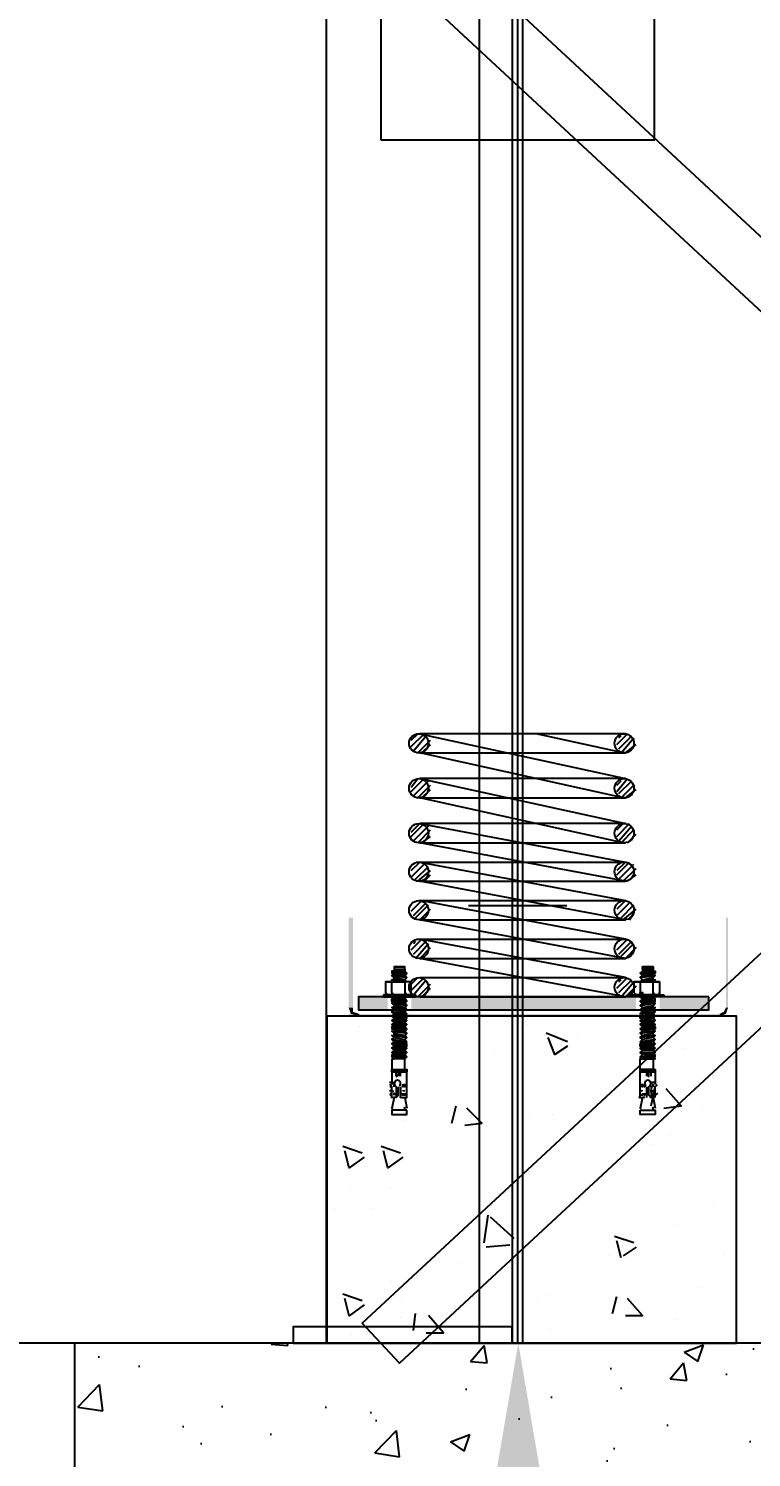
# Model space of a CAD drawing. Header units: millimetres. Extents: x -665 to 1025160, y -26028 to 4210.
# Drawn here: x 1329 to 1989, y -23920 to -22614 of the extents above; entities that cross this region are included whole.
import ezdxf

# ---------------------------------------------------------------- set-up
doc = ezdxf.new("R2010")
doc.units = ezdxf.units.MM
for name, color, linetype in [('$0$PDF_SAS_STB_Side', 7, 'Continuous'), ('$2$PDF_0', 7, 'Continuous'), ('AA_Rail', 7, 'Continuous'), ('S-BASE', 7, 'Continuous'), ('S-BRACE', 7, 'Continuous'), ('S-COLUMN', 7, 'Continuous'), ('S-PLATE', 7, 'Continuous')]:
    doc.layers.add(name, color=color, linetype=linetype)
doc.layers.add('AA_Datum', color=7, linetype='Continuous', plot=False)
doc.styles.add('Century Gothic$001H0', font='cent.shx')
doc.dimstyles.new('Copy of ISO-25', dxfattribs={"dimtxt": 250, "dimasz": 80, "dimexe": 1.25, "dimexo": 0.625, "dimtad": 1, "dimtxsty": 'Century Gothic$001H0', "dimblk": 'ARCHTICK', "dimcen": 2.5, "dimadec": 0, "dimazin": 0, "dimtfac": 1, "dimtmove": 0, "dimatfit": 3, "dimfxl": 1, "dimarcsym": 0})

# ---------------------------------------------------------------- blocks, each defined once
blk = doc.blocks.new('_ArchTick')
at = {"color": 0, "linetype": 'ByBlock', "const_width": 0.15}
blk.add_lwpolyline([(-0.5, -0.5), (0.5, 0.5)], dxfattribs=at)
blk = doc.blocks.new('*D99')
at = {"color": 0, "lineweight": -2, "transparency": 16777216}
for p, q in [((3250, -6315.4), (249.4, -6315.4)), ((250.6, -23815.4), (250.6, -6315.4)), ((3250, -23815.4), (249.4, -23815.4))]:
    blk.add_line(p, q, dxfattribs=at)
at = {"layer": 'Defpoints', "color": 0, "transparency": 16777216}
for p in [(250.6, -6315.4), (3250.6, -6315.4), (3250.6, -23815.4)]:
    blk.add_point(p, dxfattribs=at)
at = {"color": 0, "lineweight": -2, "transparency": 16777216, "xscale": 80, "yscale": 80, "zscale": 80}
for p, rotation in [((250.6, -6315.4), 90), ((250.6, -23815.4), 270)]:
    blk.add_blockref('_ArchTick', p, dxfattribs=dict(at, rotation=rotation))
at = {"color": 0, "transparency": 16777216, "insert": (125, -15065.4), "char_height": 250, "attachment_point": 5, "rotation": 90, "style": 'Century Gothic$001H0'}
blk.add_mtext('SHAFT TOTAL HEIGHT 17500', dxfattribs=at)

msp = doc.modelspace()

# ---------------------------------------------------------------- hatches: boundary and pattern name
at = {"layer": 'S-BASE'}
h = msp.add_hatch(dxfattribs=at)
h.set_pattern_fill('AR-CONC', color=256, scale=25, style=0)
h.set_pattern_definition([(50, (2390.77, -23514), (182.185, -15.94), [19.05, -209.55]), (355, (2390.77, -23514), (-35.243, 191.057), [15.24, -167.64]), (100.451, (2405.95, -23515.33), (146.94, 175.118), [16.19, -178.09]), (46.184, (2390.77, -23463.2), (271.08, -42.042), [28.575, -314.325]), (96.636, (2413.36, -23466.7), (237.404, 247.426), [24.285, -267.136]), (351.184, (2390.77, -23463.2), (237.404, 247.426), [22.86, -251.46]), (21, (2416.17, -23475.9), (151.614, -102.265), [19.05, -209.55]), (326, (2416.17, -23475.9), (61.802, 184.188), [15.24, -167.64]), (71.451, (2428.8, -23484.43), (213.416, 81.923), [16.19, -178.09]), (37.5, (2390.77, -23514.004), (3.0886, 84.555), [0, -165.608, 0, -170.18, 0, -168.275]), (7.5, (2390.77, -23514), (66.82, 100.1806), [0, -97.028, 0, -161.798, 0, -64.135]), (327.5, (2334.13, -23514.004), (135.5906, -5.7287), [0, -63.5, 0, -198.12, 0, -262.89]), (317.5, (2308.73, -23514), (148.129, 25.426), [0, -82.55, 0, -131.572, 0, -186.69])])
h.paths.add_polyline_path([(1370.625, -24065.42), (3330.625, -24065.42), (3330.625, -23815.42), (1370.625, -23815.42)], flags=0)

# ---------------------------------------------------------------- linework, layer by layer
at = {"layer": '$0$PDF_SAS_STB_Side', "lineweight": 25}
for points in [[(1672.537, -23473.451), (1672.537, -23471.495), (1662.759, -23471.495), (1662.759, -23473.451)], [(1889.617, -23473.451), (1889.617, -23471.495), (1899.396, -23471.495), (1899.396, -23473.451)], [(1660.803, -23494.963), (1660.803, -23485.185), (1662.759, -23485.185), (1664.714, -23485.185), (1666.67, -23485.185), (1668.626, -23485.185), (1670.581, -23485.185), (1672.537, -23485.185), (1672.537, -23494.963), (1672.537, -23496.919), (1670.581, -23496.919), (1668.626, -23496.919), (1666.67, -23496.919), (1664.714, -23496.919), (1662.759, -23496.919)], [(1899.396, -23494.963), (1899.396, -23485.185), (1897.44, -23485.185), (1895.484, -23485.185), (1893.529, -23485.185), (1891.573, -23485.185), (1889.617, -23485.185), (1887.662, -23485.185), (1887.662, -23494.963), (1889.617, -23494.963), (1889.617, -23496.919), (1891.573, -23496.919), (1893.529, -23496.919), (1895.484, -23496.919), (1897.44, -23496.919), (1899.396, -23496.919)], [(1652.98, -23496.919), (1652.98, -23498.875), (1682.315, -23498.875), (1682.315, -23496.919)], [(1909.174, -23496.919), (1909.174, -23498.875), (1879.839, -23498.875), (1879.839, -23496.919)], [(1893.529, -23498.875), (1887.662, -23498.875)], [(1674.493, -23518.431), (1674.493, -23516.476), (1660.803, -23516.476)], [(1887.662, -23518.431), (1887.662, -23516.476), (1901.351, -23516.476)], [(1662.759, -23532.121), (1672.537, -23534.077), (1674.493, -23532.121), (1660.803, -23530.166)], [(1899.396, -23532.121), (1889.617, -23534.077), (1887.662, -23532.121), (1901.351, -23530.166)], [(1674.493, -23543.855), (1674.493, -23541.9), (1660.803, -23541.9)], [(1660.803, -23551.678), (1662.759, -23551.678), (1672.537, -23551.678), (1674.493, -23549.722), (1660.803, -23549.722), (1662.759, -23551.678), (1672.537, -23551.678), (1674.493, -23553.634)], [(1887.662, -23543.855), (1887.662, -23541.9), (1901.351, -23541.9)], [(1901.351, -23551.678), (1899.396, -23551.678), (1889.617, -23551.678), (1887.662, -23549.722), (1901.351, -23549.722), (1899.396, -23551.678), (1889.617, -23551.678), (1887.662, -23553.634)], [(1660.803, -23555.589), (1660.803, -23565.368), (1674.493, -23565.368), (1674.493, -23567.323), (1660.803, -23567.323), (1660.803, -23565.368), (1672.537, -23565.368), (1672.537, -23555.589)], [(1887.662, -23567.323), (1887.662, -23565.368), (1901.351, -23565.368), (1901.351, -23567.323)], [(1674.493, -23602.526), (1660.803, -23602.526), (1660.803, -23606.437), (1674.493, -23606.437)], [(1887.662, -23602.526), (1901.351, -23602.526), (1901.351, -23606.437), (1887.662, -23606.437)]]:
    msp.add_lwpolyline(points, close=True, dxfattribs=at)
for points in [[(1662.759, -23471.495), (1672.537, -23471.495)], [(1662.759, -23471.495), (1662.759, -23471.495)], [(1672.537, -23471.495), (1672.537, -23471.495)], [(1899.396, -23471.495), (1889.617, -23471.495)], [(1889.617, -23471.495), (1889.617, -23471.495)], [(1899.396, -23471.495), (1899.396, -23471.495)], [(1678.404, -23494.963), (1678.404, -23485.185), (1656.892, -23485.185), (1654.936, -23485.185), (1656.892, -23485.185), (1658.847, -23485.185), (1660.803, -23485.185), (1660.803, -23483.229), (1674.493, -23485.185), (1672.537, -23483.229), (1662.759, -23483.229), (1662.759, -23481.274)], [(1654.936, -23485.185), (1654.936, -23494.963)], [(1654.936, -23485.185), (1654.936, -23485.185)], [(1662.759, -23473.451), (1662.759, -23475.407), (1660.803, -23475.407), (1660.803, -23477.362), (1674.493, -23477.362), (1660.803, -23475.407)], [(1672.537, -23473.451), (1672.537, -23475.407), (1674.493, -23477.362), (1660.803, -23477.362), (1662.759, -23479.318), (1660.803, -23479.318)], [(1674.493, -23481.274), (1672.537, -23483.229), (1662.759, -23481.274), (1660.803, -23479.318), (1674.493, -23481.274), (1672.537, -23479.318), (1662.759, -23479.318), (1672.537, -23479.318), (1674.493, -23477.362)], [(1660.803, -23479.318), (1674.493, -23481.274), (1660.803, -23479.318)], [(1660.803, -23479.318), (1660.803, -23479.318)], [(1660.803, -23483.229), (1674.493, -23485.185), (1660.803, -23483.229)], [(1660.803, -23483.229), (1660.803, -23483.229)], [(1662.759, -23483.229), (1660.803, -23483.229)], [(1662.759, -23475.407), (1672.537, -23475.407), (1662.759, -23475.407)], [(1662.759, -23479.318), (1662.759, -23479.318)], [(1672.537, -23475.407), (1672.537, -23475.407)], [(1672.537, -23479.318), (1672.537, -23479.318)], [(1672.537, -23483.229), (1672.537, -23483.229)], [(1678.404, -23485.185), (1676.448, -23485.185), (1674.493, -23485.185), (1672.537, -23485.185)], [(1672.537, -23485.185), (1672.537, -23485.185)], [(1674.493, -23477.362), (1674.493, -23477.362)], [(1674.493, -23481.274), (1674.493, -23481.274)], [(1674.493, -23485.185), (1674.493, -23485.185)], [(1674.493, -23485.185), (1674.493, -23485.185)], [(1678.404, -23485.185), (1678.404, -23485.185)], [(1887.662, -23485.185), (1885.706, -23485.185), (1883.75, -23485.185), (1881.795, -23485.185), (1883.75, -23485.185), (1905.263, -23485.185), (1905.263, -23494.963)], [(1881.795, -23485.185), (1881.795, -23494.963)], [(1881.795, -23485.185), (1881.795, -23485.185)], [(1899.396, -23473.451), (1899.396, -23475.407), (1901.351, -23475.407), (1901.351, -23477.362), (1887.662, -23477.362), (1901.351, -23475.407)], [(1889.617, -23473.451), (1889.617, -23475.407), (1887.662, -23477.362), (1901.351, -23477.362), (1899.396, -23479.318), (1901.351, -23479.318)], [(1887.662, -23477.362), (1887.662, -23477.362)], [(1887.662, -23481.274), (1889.617, -23483.229), (1899.396, -23481.274), (1901.351, -23479.318), (1887.662, -23481.274), (1889.617, -23479.318), (1899.396, -23479.318), (1889.617, -23479.318), (1887.662, -23477.362)], [(1901.351, -23479.318), (1887.662, -23481.274), (1901.351, -23479.318)], [(1905.263, -23485.185), (1903.307, -23485.185), (1901.351, -23485.185), (1899.396, -23485.185), (1901.351, -23483.229), (1887.662, -23485.185), (1889.617, -23483.229), (1899.396, -23483.229), (1899.396, -23481.274)], [(1887.662, -23481.274), (1887.662, -23481.274)], [(1901.351, -23483.229), (1887.662, -23485.185), (1901.351, -23483.229)], [(1887.662, -23485.185), (1887.662, -23485.185)], [(1887.662, -23485.185), (1887.662, -23485.185)], [(1899.396, -23475.407), (1889.617, -23475.407), (1899.396, -23475.407)], [(1889.617, -23475.407), (1889.617, -23475.407)], [(1889.617, -23479.318), (1889.617, -23479.318)], [(1889.617, -23483.229), (1889.617, -23483.229)], [(1899.396, -23479.318), (1899.396, -23479.318)], [(1899.396, -23483.229), (1901.351, -23483.229)], [(1901.351, -23479.318), (1901.351, -23479.318)], [(1901.351, -23483.229), (1901.351, -23483.229)], [(1905.263, -23485.185), (1905.263, -23485.185)], [(1660.803, -23494.963), (1660.803, -23496.919), (1658.847, -23496.919), (1656.892, -23496.919), (1654.936, -23494.963), (1656.892, -23496.919), (1678.404, -23496.919), (1678.404, -23494.963), (1678.404, -23496.919), (1676.448, -23496.919), (1674.493, -23496.919), (1672.537, -23494.963)], [(1654.936, -23494.963), (1654.936, -23494.963)], [(1678.404, -23494.963), (1678.404, -23494.963)], [(1899.396, -23494.963), (1901.351, -23496.919), (1903.307, -23496.919), (1905.263, -23496.919), (1905.263, -23494.963), (1905.263, -23496.919), (1883.75, -23496.919), (1881.795, -23494.963), (1883.75, -23496.919), (1885.706, -23496.919), (1887.662, -23496.919), (1887.662, -23494.963)], [(1881.795, -23494.963), (1881.795, -23494.963)], [(1905.263, -23494.963), (1905.263, -23494.963)], [(1660.803, -23504.742), (1662.759, -23504.742), (1660.803, -23502.786), (1674.493, -23502.786), (1672.537, -23500.83), (1662.759, -23500.83), (1672.537, -23500.83), (1674.493, -23498.875), (1668.626, -23498.875), (1674.493, -23498.875), (1672.537, -23498.875)], [(1660.803, -23500.83), (1674.493, -23502.786), (1660.803, -23502.786), (1660.803, -23500.83), (1662.759, -23500.83), (1660.803, -23498.875)], [(1674.493, -23506.697), (1672.537, -23508.653), (1662.759, -23506.697), (1660.803, -23504.742), (1674.493, -23506.697), (1672.537, -23504.742), (1662.759, -23504.742), (1672.537, -23504.742), (1674.493, -23502.786)], [(1660.803, -23504.742), (1674.493, -23506.697), (1660.803, -23504.742)], [(1660.803, -23504.742), (1660.803, -23504.742)], [(1660.803, -23512.564), (1662.759, -23510.609), (1660.803, -23508.653), (1674.493, -23510.609), (1672.537, -23508.653), (1662.759, -23508.653), (1662.759, -23506.697)], [(1660.803, -23508.653), (1674.493, -23510.609), (1660.803, -23508.653)], [(1660.803, -23508.653), (1660.803, -23508.653)], [(1662.759, -23508.653), (1660.803, -23508.653)], [(1660.803, -23516.476), (1662.759, -23514.52), (1660.803, -23512.564), (1674.493, -23514.52), (1672.537, -23512.564), (1662.759, -23510.609), (1672.537, -23512.564), (1674.493, -23510.609)], [(1662.759, -23504.742), (1662.759, -23504.742)], [(1662.759, -23510.609), (1662.759, -23510.609)], [(1672.537, -23500.83), (1672.537, -23500.83)], [(1672.537, -23504.742), (1672.537, -23504.742)], [(1672.537, -23508.653), (1672.537, -23508.653)], [(1674.493, -23502.786), (1674.493, -23502.786)], [(1674.493, -23506.697), (1674.493, -23506.697)], [(1674.493, -23510.609), (1674.493, -23510.609)], [(1901.351, -23500.83), (1887.662, -23502.786), (1901.351, -23502.786), (1901.351, -23500.83), (1899.396, -23500.83), (1901.351, -23498.875)], [(1901.351, -23504.742), (1899.396, -23504.742), (1901.351, -23502.786), (1887.662, -23502.786), (1889.617, -23500.83), (1899.396, -23500.83), (1889.617, -23500.83), (1887.662, -23498.875)], [(1887.662, -23502.786), (1887.662, -23502.786)], [(1887.662, -23506.697), (1889.617, -23508.653), (1899.396, -23506.697), (1901.351, -23504.742), (1887.662, -23506.697), (1889.617, -23504.742), (1899.396, -23504.742), (1889.617, -23504.742), (1887.662, -23502.786)], [(1901.351, -23504.742), (1887.662, -23506.697), (1901.351, -23504.742)], [(1887.662, -23506.697), (1887.662, -23506.697)], [(1901.351, -23512.564), (1899.396, -23510.609), (1901.351, -23508.653), (1887.662, -23510.609), (1889.617, -23508.653), (1899.396, -23508.653), (1899.396, -23506.697)], [(1901.351, -23508.653), (1887.662, -23510.609), (1901.351, -23508.653)], [(1887.662, -23510.609), (1887.662, -23510.609)], [(1901.351, -23516.476), (1899.396, -23514.52), (1901.351, -23512.564), (1887.662, -23514.52), (1889.617, -23512.564), (1899.396, -23510.609), (1889.617, -23512.564), (1887.662, -23510.609)], [(1889.617, -23500.83), (1889.617, -23500.83)], [(1889.617, -23504.742), (1889.617, -23504.742)], [(1889.617, -23508.653), (1889.617, -23508.653)], [(1899.396, -23504.742), (1899.396, -23504.742)], [(1899.396, -23508.653), (1901.351, -23508.653)], [(1899.396, -23510.609), (1899.396, -23510.609)], [(1901.351, -23504.742), (1901.351, -23504.742)], [(1901.351, -23508.653), (1901.351, -23508.653)], [(1660.803, -23512.564), (1674.493, -23514.52), (1660.803, -23512.564)], [(1660.803, -23512.564), (1660.803, -23512.564)], [(1660.803, -23516.476), (1660.803, -23516.476)], [(1660.803, -23520.387), (1662.759, -23518.431), (1672.537, -23518.431), (1674.493, -23518.431), (1660.803, -23516.476), (1662.759, -23518.431), (1672.537, -23520.387), (1672.537, -23518.431)], [(1660.803, -23520.387), (1674.493, -23520.387), (1660.803, -23520.387)], [(1660.803, -23520.387), (1660.803, -23520.387)], [(1672.537, -23520.387), (1674.493, -23520.387), (1660.803, -23520.387), (1662.759, -23522.343), (1660.803, -23524.298)], [(1674.493, -23524.298), (1672.537, -23526.254), (1662.759, -23526.254), (1672.537, -23526.254), (1674.493, -23528.21), (1660.803, -23526.254), (1662.759, -23526.254), (1660.803, -23524.298), (1674.493, -23524.298), (1672.537, -23522.343), (1662.759, -23522.343), (1672.537, -23522.343), (1674.493, -23520.387)], [(1660.803, -23524.298), (1674.493, -23524.298), (1660.803, -23524.298)], [(1660.803, -23524.298), (1660.803, -23524.298)], [(1672.537, -23514.52), (1672.537, -23516.476), (1662.759, -23514.52), (1672.537, -23514.52), (1674.493, -23514.52)], [(1662.759, -23514.52), (1662.759, -23514.52)], [(1662.759, -23518.431), (1662.759, -23518.431)], [(1662.759, -23522.343), (1662.759, -23522.343)], [(1672.537, -23512.564), (1672.537, -23512.564)], [(1672.537, -23516.476), (1674.493, -23516.476)], [(1672.537, -23522.343), (1672.537, -23522.343)], [(1674.493, -23514.52), (1674.493, -23514.52)], [(1674.493, -23520.387), (1674.493, -23520.387)], [(1674.493, -23524.298), (1674.493, -23524.298)], [(1901.351, -23512.564), (1887.662, -23514.52), (1901.351, -23512.564)], [(1887.662, -23514.52), (1887.662, -23514.52)], [(1889.617, -23514.52), (1889.617, -23516.476), (1899.396, -23514.52), (1889.617, -23514.52), (1887.662, -23514.52)], [(1889.617, -23516.476), (1887.662, -23516.476)], [(1901.351, -23520.387), (1899.396, -23518.431), (1889.617, -23518.431), (1887.662, -23518.431), (1901.351, -23516.476), (1899.396, -23518.431), (1889.617, -23520.387), (1889.617, -23518.431)], [(1901.351, -23520.387), (1887.662, -23520.387), (1901.351, -23520.387)], [(1887.662, -23520.387), (1887.662, -23520.387)], [(1889.617, -23520.387), (1887.662, -23520.387), (1901.351, -23520.387), (1899.396, -23522.343), (1901.351, -23524.298)], [(1887.662, -23524.298), (1889.617, -23526.254), (1899.396, -23526.254), (1889.617, -23526.254), (1887.662, -23528.21), (1901.351, -23526.254), (1899.396, -23526.254), (1901.351, -23524.298), (1887.662, -23524.298), (1889.617, -23522.343), (1899.396, -23522.343), (1889.617, -23522.343), (1887.662, -23520.387)], [(1901.351, -23524.298), (1887.662, -23524.298), (1901.351, -23524.298)], [(1887.662, -23524.298), (1887.662, -23524.298)], [(1889.617, -23512.564), (1889.617, -23512.564)], [(1889.617, -23522.343), (1889.617, -23522.343)], [(1899.396, -23514.52), (1899.396, -23514.52)], [(1899.396, -23518.431), (1899.396, -23518.431)], [(1899.396, -23522.343), (1899.396, -23522.343)], [(1901.351, -23512.564), (1901.351, -23512.564)], [(1901.351, -23516.476), (1901.351, -23516.476)], [(1901.351, -23520.387), (1901.351, -23520.387)], [(1901.351, -23524.298), (1901.351, -23524.298)], [(1660.803, -23526.254), (1660.803, -23528.21), (1674.493, -23528.21), (1660.803, -23528.21), (1662.759, -23528.21), (1672.537, -23530.166), (1674.493, -23528.21)], [(1660.803, -23530.166), (1662.759, -23530.166), (1662.759, -23528.21)], [(1674.493, -23532.121), (1660.803, -23530.166), (1674.493, -23532.121), (1672.537, -23530.166), (1662.759, -23530.166)], [(1660.803, -23530.166), (1660.803, -23530.166)], [(1660.803, -23534.077), (1662.759, -23534.077), (1662.759, -23532.121)], [(1674.493, -23536.033), (1660.803, -23534.077), (1674.493, -23536.033), (1672.537, -23534.077), (1662.759, -23534.077)], [(1660.803, -23534.077), (1660.803, -23534.077)], [(1660.803, -23537.988), (1662.759, -23536.033), (1672.537, -23537.988), (1674.493, -23536.033), (1660.803, -23534.077), (1662.759, -23536.033), (1672.537, -23537.988), (1674.493, -23539.944), (1660.803, -23537.988), (1674.493, -23539.944)], [(1660.803, -23537.988), (1660.803, -23537.988)], [(1660.803, -23541.9), (1662.759, -23539.944), (1672.537, -23539.944), (1674.493, -23539.944), (1660.803, -23537.988), (1662.759, -23539.944), (1672.537, -23541.9), (1672.537, -23539.944)], [(1672.537, -23526.254), (1672.537, -23526.254)], [(1672.537, -23530.166), (1672.537, -23530.166)], [(1672.537, -23534.077), (1672.537, -23534.077)], [(1674.493, -23528.21), (1674.493, -23528.21)], [(1901.351, -23526.254), (1901.351, -23528.21), (1887.662, -23528.21), (1901.351, -23528.21), (1899.396, -23528.21), (1889.617, -23530.166), (1887.662, -23528.21)], [(1887.662, -23528.21), (1887.662, -23528.21)], [(1887.662, -23532.121), (1901.351, -23530.166), (1887.662, -23532.121), (1889.617, -23530.166), (1899.396, -23530.166)], [(1887.662, -23536.033), (1901.351, -23534.077), (1887.662, -23536.033), (1889.617, -23534.077), (1899.396, -23534.077)], [(1901.351, -23537.988), (1899.396, -23536.033), (1889.617, -23537.988), (1887.662, -23536.033), (1901.351, -23534.077), (1899.396, -23536.033), (1889.617, -23537.988), (1887.662, -23539.944), (1901.351, -23537.988), (1887.662, -23539.944)], [(1901.351, -23541.9), (1899.396, -23539.944), (1889.617, -23539.944), (1887.662, -23539.944), (1901.351, -23537.988), (1899.396, -23539.944), (1889.617, -23541.9), (1889.617, -23539.944)], [(1889.617, -23526.254), (1889.617, -23526.254)], [(1889.617, -23530.166), (1889.617, -23530.166)], [(1889.617, -23534.077), (1889.617, -23534.077)], [(1901.351, -23530.166), (1899.396, -23530.166), (1899.396, -23528.21)], [(1901.351, -23534.077), (1899.396, -23534.077), (1899.396, -23532.121)], [(1901.351, -23530.166), (1901.351, -23530.166)], [(1901.351, -23534.077), (1901.351, -23534.077)], [(1901.351, -23537.988), (1901.351, -23537.988)], [(1660.803, -23541.9), (1660.803, -23541.9)], [(1660.803, -23545.811), (1662.759, -23543.855), (1672.537, -23543.855), (1674.493, -23543.855), (1660.803, -23541.9), (1662.759, -23543.855), (1672.537, -23545.811), (1672.537, -23543.855)], [(1672.537, -23545.811), (1674.493, -23545.811), (1660.803, -23545.811), (1674.493, -23545.811)], [(1660.803, -23545.811), (1660.803, -23545.811)], [(1660.803, -23549.722), (1662.759, -23547.767), (1672.537, -23547.767), (1674.493, -23545.811), (1660.803, -23545.811), (1662.759, -23547.767), (1672.537, -23547.767), (1674.493, -23549.722), (1660.803, -23549.722), (1674.493, -23549.722)], [(1660.803, -23549.722), (1660.803, -23549.722)], [(1672.537, -23541.9), (1674.493, -23541.9)], [(1889.617, -23541.9), (1887.662, -23541.9)], [(1901.351, -23545.811), (1899.396, -23543.855), (1889.617, -23543.855), (1887.662, -23543.855), (1901.351, -23541.9), (1899.396, -23543.855), (1889.617, -23545.811), (1889.617, -23543.855)], [(1889.617, -23545.811), (1887.662, -23545.811), (1901.351, -23545.811), (1887.662, -23545.811)], [(1901.351, -23549.722), (1899.396, -23547.767), (1889.617, -23547.767), (1887.662, -23545.811), (1901.351, -23545.811), (1899.396, -23547.767), (1889.617, -23547.767), (1887.662, -23549.722), (1901.351, -23549.722), (1887.662, -23549.722)], [(1901.351, -23541.9), (1901.351, -23541.9)], [(1901.351, -23545.811), (1901.351, -23545.811)], [(1901.351, -23549.722), (1901.351, -23549.722)], [(1660.803, -23551.678), (1660.803, -23553.634), (1674.493, -23553.634), (1660.803, -23553.634), (1662.759, -23553.634), (1672.537, -23555.589), (1674.493, -23553.634)], [(1660.803, -23555.589), (1662.759, -23555.589), (1662.759, -23553.634)], [(1672.537, -23555.589), (1662.759, -23555.589)], [(1672.537, -23555.589), (1672.537, -23555.589)], [(1672.537, -23555.589), (1672.537, -23555.589)], [(1674.493, -23553.634), (1674.493, -23553.634)], [(1887.662, -23555.589), (1889.617, -23555.589), (1899.396, -23555.589), (1899.396, -23565.368), (1887.662, -23565.368), (1887.662, -23555.589), (1901.351, -23555.589), (1899.396, -23555.589), (1899.396, -23553.634), (1901.351, -23553.634), (1887.662, -23553.634), (1901.351, -23553.634), (1901.351, -23551.678)], [(1887.662, -23553.634), (1887.662, -23553.634)], [(1899.396, -23553.634), (1889.617, -23555.589), (1887.662, -23553.634)], [(1889.617, -23555.589), (1889.617, -23555.589)], [(1672.537, -23567.323), (1662.759, -23567.323)], [(1664.714, -23571.235), (1664.714, -23567.323)], [(1666.67, -23571.235), (1666.67, -23567.323)], [(1666.67, -23571.235), (1666.67, -23571.235)], [(1668.626, -23571.235), (1668.626, -23567.323)], [(1887.662, -23590.792), (1887.662, -23567.323), (1901.351, -23567.323), (1887.662, -23567.323), (1901.351, -23567.323), (1887.662, -23567.323)], [(1889.617, -23567.323), (1899.396, -23567.323)], [(1893.529, -23571.235), (1893.529, -23567.323)], [(1895.484, -23571.235), (1895.484, -23567.323)], [(1895.484, -23571.235), (1895.484, -23571.235)], [(1897.44, -23571.235), (1897.44, -23567.323)], [(1660.803, -23590.792), (1660.803, -23586.88), (1660.803, -23581.013), (1658.847, -23579.057)], [(1662.759, -23581.013), (1662.759, -23579.057), (1662.759, -23581.013)], [(1662.759, -23579.057), (1662.759, -23579.057)], [(1662.759, -23588.836), (1662.759, -23586.88), (1662.759, -23588.836)], [(1662.759, -23586.88), (1662.759, -23586.88)], [(1670.581, -23579.057), (1670.581, -23581.013), (1670.581, -23579.057)], [(1670.581, -23586.88), (1670.581, -23588.836), (1670.581, -23586.88)], [(1891.573, -23579.057), (1891.573, -23581.013), (1891.573, -23579.057)], [(1891.573, -23586.88), (1891.573, -23588.836), (1891.573, -23586.88)], [(1893.529, -23590.792), (1893.529, -23588.836), (1893.529, -23581.013)], [(1899.396, -23581.013), (1899.396, -23579.057), (1899.396, -23581.013)], [(1899.396, -23579.057), (1899.396, -23579.057)], [(1899.396, -23588.836), (1899.396, -23586.88), (1899.396, -23588.836)], [(1899.396, -23586.88), (1899.396, -23586.88)], [(1901.351, -23590.792), (1901.351, -23586.88), (1901.351, -23581.013), (1903.307, -23579.057)], [(1903.307, -23586.88), (1901.351, -23588.836)], [(1662.759, -23590.792), (1660.803, -23600.57)], [(1660.803, -23590.792), (1660.803, -23590.792)], [(1664.714, -23590.792), (1664.714, -23590.792)], [(1672.537, -23590.792), (1674.493, -23600.57)], [(1889.617, -23590.792), (1887.662, -23600.57)], [(1897.44, -23590.792), (1897.44, -23590.792)], [(1899.396, -23590.792), (1901.351, -23600.57)], [(1901.351, -23590.792), (1901.351, -23590.792)], [(1660.803, -23606.437), (1674.493, -23606.437)], [(1901.351, -23606.437), (1887.662, -23606.437)]]:
    msp.add_lwpolyline(points, dxfattribs=at)
for points in [[(1659.402, -23577.115, -0.08335919), (1661.819, -23577.399, 0.12332508), (1658.5, -23577.231)], [(1668.626, -23581.013), (1668.626, -23588.836), (1668.316, -23590.472, 0.09143887), (1674.493, -23590.792), (1674.493, -23567.323), (1660.803, -23567.323), (1674.493, -23567.323), (1660.803, -23567.323), (1674.493, -23567.323)], [(1664.611, -23575.352, 0.62428567), (1664.714, -23581.013), (1664.714, -23588.836), (1664.714, -23590.792), (1666.67, -23588.836), (1666.67, -23581.013)], [(1899.295, -23581.147, 0.18125527), (1897.44, -23581.013), (1897.44, -23588.836), (1897.44, -23590.792), (1895.484, -23588.836), (1895.484, -23581.013, 0.62506625), (1895.587, -23575.351)], [(1901.699, -23577.231, 0.1232303), (1898.379, -23577.4, 0.08406634), (1896.572, -23577.355)], [(1659.402, -23584.937, -0.08335919), (1661.819, -23585.222, 0.12332508), (1658.5, -23585.054)], [(1658.847, -23586.88), (1660.803, -23588.836, 0.18133415), (1658.946, -23588.969)], [(1670.505, -23579.253, -0.18506494), (1672.537, -23579.057), (1672.537, -23581.013, 0.18506494), (1670.505, -23581.209)], [(1672.537, -23586.88), (1672.537, -23588.836, 0.18506494), (1670.505, -23589.031)], [(1887.586, -23579.253, -0.18523677), (1889.617, -23579.057), (1889.617, -23581.013, 0.18523677), (1887.586, -23581.209)], [(1889.617, -23586.88), (1889.617, -23588.836, 0.18523677), (1887.586, -23589.031)], [(1901.699, -23585.054, 0.1232303), (1898.379, -23585.222, 0.08406634), (1896.572, -23585.178)]]:
    msp.add_lwpolyline(points, format="xyb", dxfattribs=at)
for centre, radius, start, end in [((1665.694, -23578.082), 2.93, 311.819086, 228.180914), ((1667.641, -23570.259), 2.927, 173.938928, 219.891625), ((1894.509, -23578.081), 2.931, 311.790852, 228.209148), ((1892.549, -23570.256), 2.935, 320.175957, 5.99349), ((1659.823, -23583.944), 2.931, 66.285309, 107.397302), ((1671.559, -23587.87), 2.945, 69.030369, 110.969631), ((1888.639, -23587.865), 2.94, 69.011331, 110.988669), ((1898.419, -23591.769), 2.933, 72.611448, 113.705941), ((1661.781, -23583.935), 6.856, 252.554789, 287.445211), ((1673.458, -23601.557), 12.655, 169.914128, 179.953535), ((1660.085, -23601.54), 12.452, 359.964328, 10.168009), ((1888.639, -23574.184), 16.607, 260.328357, 281.268247), ((1900.314, -23601.546), 12.653, 169.964086, 180.00438), ((1898.418, -23583.948), 6.843, 252.538428, 287.461572), ((1886.759, -23601.545), 12.637, 359.988998, 10.042536)]:
    msp.add_arc(centre, radius, start, end, dxfattribs=at)
at = {"layer": '$2$PDF_0', "lineweight": 25}
for points in [[(1678.404, -23264.193), (1684.271, -23258.326)], [(1678.404, -23270.06), (1678.404, -23270.06), (1690.138, -23258.326)], [(1680.36, -23273.972), (1692.094, -23260.282)], [(1873.972, -23258.326), (1686.227, -23258.326), (1873.972, -23299.396), (1686.227, -23299.396), (1873.972, -23340.465), (1686.227, -23340.465)], [(1872.016, -23275.927), (1792.392, -23258.326)], [(1866.149, -23268.105), (1875.928, -23258.326)], [(1868.105, -23262.238), (1870.061, -23260.282)], [(1868.105, -23272.016), (1879.839, -23260.282)], [(1870.061, -23275.927), (1881.795, -23262.238)], [(1684.271, -23275.927), (1696.005, -23264.193)], [(1872.016, -23316.997), (1686.227, -23275.927), (1873.972, -23275.927), (1883.75, -23268.105)], [(1688.183, -23275.927), (1696.005, -23268.105)], [(1678.404, -23307.218), (1684.271, -23299.396)], [(1678.404, -23311.13), (1690.138, -23299.396)], [(1680.36, -23315.041), (1694.05, -23301.351)], [(1866.149, -23311.13), (1875.928, -23299.396)], [(1866.149, -23305.263), (1870.061, -23301.351)], [(1868.105, -23313.085), (1879.839, -23301.351)], [(1684.271, -23316.997), (1696.005, -23305.263)], [(1872.016, -23358.066), (1686.227, -23316.997), (1873.972, -23316.997), (1883.75, -23309.174)], [(1688.183, -23316.997), (1696.005, -23309.174)], [(1870.061, -23316.997), (1881.795, -23305.263)], [(1678.404, -23348.287), (1686.227, -23340.465), (1873.972, -23375.667), (1866.149, -23383.49)], [(1678.404, -23352.199), (1690.138, -23340.465)], [(1866.149, -23346.332), (1872.016, -23340.465)], [(1866.149, -23352.199), (1877.883, -23340.465)], [(1680.36, -23356.11), (1694.05, -23342.42)], [(1684.271, -23358.066), (1696.005, -23346.332)], [(1688.183, -23358.066), (1696.005, -23352.199)], [(1868.105, -23356.11), (1879.839, -23342.42)], [(1870.061, -23358.066), (1881.795, -23346.332)], [(1875.928, -23358.066), (1883.75, -23350.243)], [(1686.227, -23428.47), (1873.972, -23428.47), (1686.227, -23393.268), (1873.972, -23393.268), (1686.227, -23358.066), (1873.972, -23358.066)], [(1678.404, -23383.49), (1686.227, -23375.667), (1873.972, -23410.869), (1866.149, -23418.692)], [(1678.404, -23389.357), (1690.138, -23377.623)], [(1682.315, -23391.312), (1694.05, -23379.578)], [(1686.227, -23375.667), (1873.972, -23375.667)], [(1866.149, -23387.401), (1877.883, -23375.667)], [(1868.105, -23391.312), (1881.795, -23377.623)], [(1684.271, -23393.268), (1696.005, -23383.49)], [(1690.138, -23393.268), (1696.005, -23387.401)], [(1872.016, -23393.268), (1883.75, -23381.534)], [(1875.928, -23393.268), (1883.75, -23387.401)], [(1678.404, -23420.648), (1688.183, -23410.869)], [(1680.36, -23424.559), (1692.094, -23412.825)], [(1682.315, -23426.515), (1694.05, -23414.781)], [(1686.227, -23481.274), (1873.972, -23481.274), (1686.227, -23446.071), (1873.972, -23446.071), (1686.227, -23410.869), (1873.972, -23410.869)], [(1883.75, -23453.894), (1873.972, -23463.672), (1686.227, -23428.47), (1696.005, -23418.692)], [(1866.149, -23424.559), (1877.883, -23412.825)], [(1870.061, -23426.515), (1881.795, -23414.781)], [(1872.016, -23428.47), (1883.75, -23418.692)], [(1877.883, -23428.47), (1881.795, -23422.603)], [(1678.404, -23455.85), (1688.183, -23446.071)], [(1866.149, -23455.85), (1875.928, -23446.071)], [(1680.36, -23449.983), (1682.315, -23448.027)], [(1680.36, -23459.761), (1692.094, -23448.027)], [(1682.315, -23463.672), (1694.05, -23449.983)], [(1883.75, -23489.096), (1873.972, -23498.875), (1686.227, -23463.672), (1696.005, -23453.894)], [(1868.105, -23459.761), (1879.839, -23448.027)], [(1870.061, -23461.717), (1881.795, -23449.983)], [(1686.227, -23463.672), (1873.972, -23463.672)], [(1678.404, -23487.141), (1684.271, -23481.274)], [(1678.404, -23493.008), (1690.138, -23481.274)], [(1680.36, -23496.919), (1692.094, -23483.229)], [(1866.149, -23491.052), (1875.928, -23481.274)], [(1868.105, -23485.185), (1870.061, -23483.229)], [(1868.105, -23494.963), (1879.839, -23483.229)], [(1870.061, -23498.875), (1881.795, -23485.185)], [(1684.271, -23498.875), (1696.005, -23487.141)], [(1688.183, -23498.875), (1696.005, -23491.052)], [(1686.227, -23498.875), (1873.972, -23498.875)], [(1784.011, -23524.298), (1784.011, -23524.298)], [(1963.933, -23520.387), (1963.933, -23520.387)], [(1631.015, -23526.254), (1631.015, -23526.254)], [(1821.169, -23539.944), (1801.612, -23532.121)], [(1821.169, -23543.855), (1809.435, -23551.678), (1803.568, -23536.033)], [(1828.991, -23534.077), (1828.991, -23534.077)], [(1911.13, -23539.944), (1911.13, -23539.944)], [(1926.775, -23545.811), (1926.775, -23545.811)], [(1754.676, -23551.678), (1754.676, -23551.678)], [(1660.803, -23567.323), (1660.803, -23579.057)], [(1901.351, -23567.323), (1901.351, -23579.057)], [(1903.307, -23577.102), (1903.307, -23577.102)], [(1654.936, -23588.836), (1654.936, -23588.836)], [(1897.44, -23598.614), (1901.351, -23581.013)], [(1909.174, -23600.57), (1924.82, -23598.614), (1911.13, -23582.969)], [(1715.562, -23614.26), (1719.473, -23598.614)], [(1727.296, -23616.215), (1742.942, -23614.26), (1729.252, -23600.57)], [(1944.376, -23600.57), (1944.376, -23600.57)], [(1672.537, -23604.481), (1672.537, -23604.481)], [(1672.537, -23612.304), (1672.537, -23612.304)], [(1785.966, -23608.393), (1785.966, -23608.393)], [(1807.479, -23606.437), (1807.479, -23606.437)], [(1915.041, -23624.038), (1915.041, -23624.038)], [(1633.467, -23641.639), (1615.866, -23635.772)], [(1635.422, -23645.551), (1621.733, -23655.329), (1617.821, -23639.684)], [(1621.733, -23639.684), (1621.733, -23639.684)], [(1668.626, -23641.639), (1651.025, -23635.772)], [(1670.581, -23645.551), (1656.892, -23655.329), (1652.98, -23639.684)], [(1656.892, -23639.684), (1656.892, -23639.684)], [(1897.44, -23633.816), (1897.44, -23633.816)], [(1623.688, -23672.93), (1623.688, -23672.93)], [(1658.847, -23672.93), (1658.847, -23672.93)], [(1608.043, -23692.487), (1608.043, -23692.487)], [(1643.202, -23692.487), (1643.202, -23692.487)], [(1954.155, -23690.531), (1954.155, -23690.531)], [(1739.03, -23704.221), (1739.03, -23704.221)], [(1744.897, -23723.778), (1748.809, -23698.354)], [(1772.277, -23719.866), (1750.764, -23700.31)], [(1803.568, -23712.044), (1803.568, -23712.044)], [(1881.795, -23723.778), (1864.194, -23717.911)], [(1918.953, -23708.132), (1918.953, -23708.132)], [(1768.365, -23725.733), (1746.853, -23727.689)], [(1870.061, -23737.467), (1866.149, -23721.822)], [(1883.75, -23727.689), (1872.016, -23735.512)], [(1963.933, -23733.556), (1963.933, -23733.556)], [(1721.429, -23741.379), (1721.429, -23741.379)], [(1858.327, -23735.512), (1858.327, -23735.512)], [(1660.803, -23758.98), (1660.803, -23758.98)], [(1633.467, -23776.653), (1615.866, -23770.786)], [(1803.568, -23770.714), (1803.568, -23770.714)], [(1862.238, -23788.315), (1866.149, -23772.67)], [(1940.465, -23764.847), (1940.465, -23764.847)], [(1635.422, -23780.565), (1621.733, -23790.343), (1617.821, -23774.698)], [(1621.733, -23774.698), (1621.733, -23774.698)], [(1668.626, -23776.581), (1668.626, -23776.581)], [(1793.789, -23776.581), (1793.789, -23776.581)], [(1873.972, -23790.271), (1889.617, -23790.271), (1875.928, -23774.625)], [(1668.626, -23792.226), (1668.626, -23792.226)], [(1680.36, -23803.96), (1682.315, -23788.315)], [(1692.094, -23805.916), (1707.739, -23805.916), (1694.05, -23790.271)], [(1709.695, -23792.226), (1709.695, -23792.226)], [(1920.908, -23794.182), (1920.908, -23794.182)], [(1623.688, -23807.944), (1623.688, -23807.944)], [(1805.523, -23803.96), (1805.523, -23803.96)]]:
    msp.add_lwpolyline(points, dxfattribs=at)
for points in [[(1950.243, -23498.875), (1630.253, -23498.875), (1630.253, -23510.609), (1950.243, -23510.609)], [(1601.235, -23815.472), (1975.666, -23815.472), (1975.667, -23516.476), (1601.237, -23516.476)], [(1601.235, -23815.472), (1975.666, -23815.472), (1975.667, -23516.476), (1601.237, -23516.476)]]:
    msp.add_lwpolyline(points, close=True, dxfattribs=at)
for centre in [(1685.248, -23267.128), (1872.993, -23267.128), (1685.248, -23308.197), (1872.993, -23308.197), (1685.248, -23349.266), (1872.993, -23349.266), (1685.248, -23384.468), (1872.993, -23384.468), (1685.248, -23419.67), (1872.993, -23419.67), (1685.248, -23454.873), (1872.993, -23454.873), (1685.248, -23490.075), (1872.993, -23490.075)]:
    msp.add_circle(centre, 8.801, dxfattribs=at)
at = {"layer": '$2$PDF_0', "transparency": 33554559}
for points in [[(1625.148, -23426.515), (1621.237, -23426.515), (1625.148, -23508.653)], [(1621.237, -23426.515), (1625.148, -23508.653), (1621.237, -23508.653)], [(1965.889, -23508.653), (1967.844, -23508.653), (1965.889, -23426.515)], [(1967.844, -23508.653), (1965.889, -23426.515), (1967.844, -23426.515)], [(1621.237, -23508.653), (1625.148, -23508.653), (1623.193, -23514.52)], [(1625.148, -23508.653), (1623.193, -23514.52), (1625.148, -23512.564)], [(1656.892, -23498.875), (1630.253, -23498.875), (1656.892, -23510.609)], [(1630.253, -23498.875), (1656.892, -23510.609), (1630.253, -23510.609)], [(1883.75, -23498.875), (1678.404, -23498.875), (1883.75, -23510.609)], [(1678.404, -23498.875), (1883.75, -23510.609), (1678.404, -23510.609)], [(1950.243, -23498.875), (1905.263, -23498.875), (1950.243, -23510.609)], [(1905.263, -23498.875), (1950.243, -23510.609), (1905.263, -23510.609)], [(1965.889, -23514.52), (1963.933, -23512.564), (1967.844, -23508.653)], [(1963.933, -23512.564), (1967.844, -23508.653), (1965.889, -23508.653)], [(1606.044, -23516.476), (1960.022, -23514.52), (1960.022, -23516.476)], [(1621.237, -23514.52), (1621.237, -23516.476), (1960.022, -23514.52)], [(1623.193, -23514.52), (1625.148, -23512.564), (1631.015, -23516.476)], [(1625.148, -23512.564), (1631.015, -23516.476), (1631.015, -23514.52)], [(1960.022, -23514.52), (1965.889, -23514.52), (1963.933, -23512.564)], [(1960.022, -23516.476), (1960.022, -23514.52), (1965.889, -23514.52)], [(1807.477, -23999.286), (1776.186, -23815.453), (1744.896, -23999.286)]]:
    msp.add_solid(points, dxfattribs=at)
msp.add_line((1730.627, -23415.453), (1820.525, -23415.453))
at = {"layer": 'AA_Datum'}
for p, q in [((1775.625, -23815.42), (1775.625, -6315.42)), ((1760.625, -23815.42), (1790.625, -23815.42))]:
    msp.add_line(p, q, dxfattribs=at)
at = {"layer": 'AA_Rail'}
for p, q in [((1770.975, -23815.42), (1770.975, -6315.42)), ((1780.275, -23815.42), (1780.275, -6315.42))]:
    msp.add_line(p, q, dxfattribs=at)
at = {"layer": 'S-BASE'}
msp.add_lwpolyline([(1370.625, -24065.42), (3330.625, -24065.42), (3330.625, -23815.42), (1370.625, -23815.42)], close=True, dxfattribs=at)
at = {"layer": 'S-BRACE'}
for points in [[(3033.614, -23833.739), (1633.614, -22533.739), (1667.636, -22497.1), (3067.636, -23797.1)], [(3067.636, -22533.739), (1667.636, -23833.739), (1633.614, -23797.1), (3033.614, -22497.1)]]:
    msp.add_lwpolyline(points, close=True, dxfattribs=at)
at = {"layer": 'S-COLUMN'}
msp.add_lwpolyline([(1600.625, -23815.42), (1740.625, -23815.42), (1740.625, -6315.42), (1600.625, -6315.42)], close=True, dxfattribs=at)
at = {"layer": 'S-PLATE'}
for points in [[(1650.625, -22715.42), (1900.625, -22715.42), (1900.625, -22315.42), (1650.625, -22315.42)], [(1570.625, -23815.42), (1770.625, -23815.42), (1770.625, -23800.42), (1570.625, -23800.42)]]:
    msp.add_lwpolyline(points, close=True, dxfattribs=at)

# ---------------------------------------------------------------- dimensions: what is measured, and where the dimension line sits
dim = msp.add_linear_dim(base=(250.625, -6315.42), p1=(3250.625, -23815.42), p2=(3250.625, -6315.42), angle=90, text='SHAFT TOTAL HEIGHT <>', dimstyle='Copy of ISO-25')
dim.commit()
dim.dimension.update_dxf_attribs({"geometry": '*D99', "text_midpoint": (125, -15065.42)})

doc.saveas('drawing.dxf')
